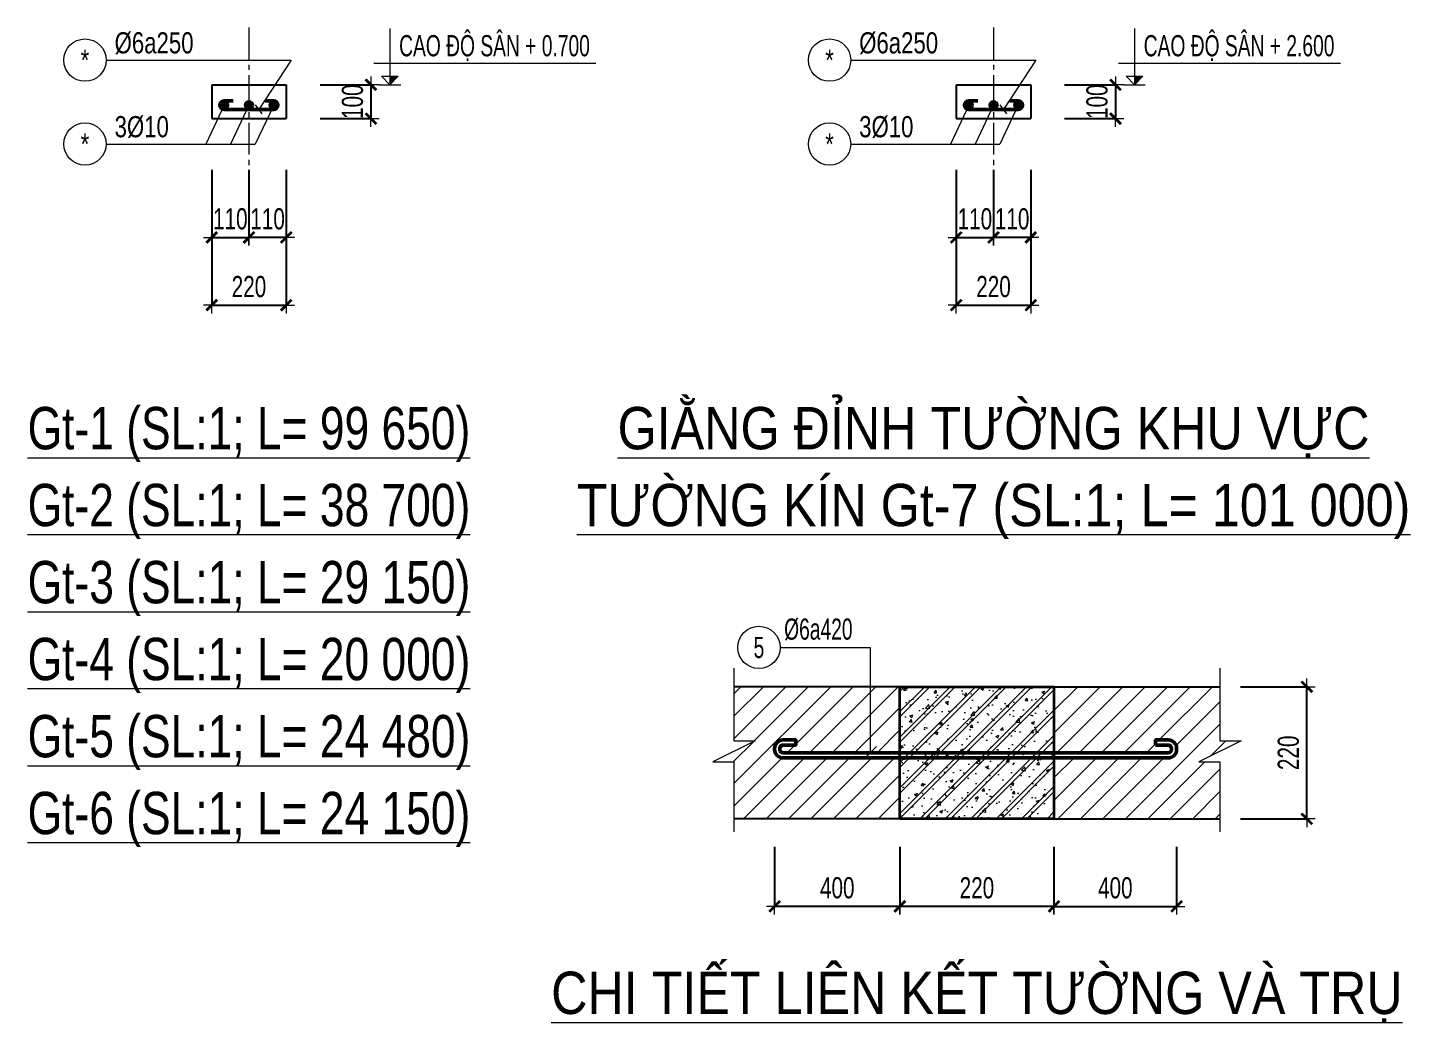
# Model space of a CAD drawing. Header units: millimetres. Extents: x 1360663 to 1465788, y -143522 to -69272.
# Drawn here: x 1411834 to 1428160, y -127986 to -116225 of the extents above; entities that cross this region are included whole.
import ezdxf
from ezdxf.enums import TextEntityAlignment as Align

# ---------------------------------------------------------------- set-up
doc = ezdxf.new("R2010")
doc.units = ezdxf.units.MM
doc.header["$MEASUREMENT"] = 0
doc.header["$PDMODE"] = 3
doc.linetypes.add('CENTER2', pattern=[1.125, 0.75, -0.125, 0.125, -0.125])
for name, color, linetype, lineweight in [('CDC_01.AXIS', 160, 'CENTER2', 13), ('CDC_02.DIM', 1, 'Continuous', 18), ('CDC_03.BORDER', 3, 'Continuous', 25), ('CDC_05.STEEL', 4, 'Continuous', 50), ('CDC_06.TEXT', 2, 'Continuous', 18), ('CDC_09.COLUMN', 4, 'Continuous', 35), ('CDC_10.HATCH', 251, 'Continuous', 9), ('CDC_11.NOTE', 8, 'Continuous', 18), ('CDC_14.STEELNUM', 9, 'Continuous', 18)]:
    doc.layers.add(name, color=color, linetype=linetype, lineweight=lineweight)
doc.styles.add('1', font='arial.ttf', dxfattribs={"width": 0.7})
doc.styles.add('ARIAL', font='arial.ttf', dxfattribs={"width": 0.85})
doc.styles.add('BIGTEXT', font='arial.ttf', dxfattribs={"width": 0.8})
doc.styles.add('SMTEXT', font='arial.ttf', dxfattribs={"width": 0.7})
doc.dimstyles.new('X4', dxfattribs={"dimtxt": 250, "dimasz": 0.8, "dimexe": 0, "dimexo": 0, "dimgap": 90, "dimtad": 1, "dimdec": 0, "dimlfac": 0.25, "dimzin": 13, "dimdsep": 46, "dimtxsty": '1', "dimblk1": 'CHEO', "dimblk2": 'CHEO', "dimsah": 1, "dimcen": 0, "dimclrd": 256, "dimclre": 256, "dimclrt": 3, "dimadec": 0, "dimazin": 0, "dimtfac": 1, "dimtdec": 0, "dimtix": 1, "dimtmove": 2, "dimatfit": 3, "dimldrblk": 'CHEO', "dimfxl": 1, "dimtolj": 1, "dimtzin": 13, "dimarcsym": 0})

# ---------------------------------------------------------------- blocks, each defined once
blk = doc.blocks.new('CHEO')
at = {"layer": 'CDC_02.DIM'}
for points in [[(-121, 0), (121, 0)], [(0, 121), (0, -121)]]:
    blk.add_lwpolyline(points, dxfattribs=at)
at = {"layer": 'CDC_02.DIM', "color": 2, "const_width": 40}
blk.add_lwpolyline([(80, 80), (-80, -81)], dxfattribs=at)
blk = doc.blocks.new('*D193')
at = {"layer": 'CDC_02.DIM', "lineweight": -2, "ltscale": 5, "transparency": 16777216}
for p, q in [((1422132, -125901), (1422132, -126604)), ((1423952, -125901), (1423952, -126604)), ((1423951, -126604), (1422133, -126604))]:
    blk.add_line(p, q, dxfattribs=at)
at = {"layer": 'Defpoints', "color": 0, "ltscale": 5, "transparency": 16777216}
for p in [(1422132, -125901), (1423952, -125901), (1422132, -126604)]:
    blk.add_point(p, dxfattribs=at)
at = {"layer": 'CDC_02.DIM', "lineweight": -2, "ltscale": 5, "transparency": 16777216, "xscale": 0.8, "yscale": 0.8, "zscale": 0.8, "rotation": 180}
blk.add_blockref('CHEO', (1422132, -126604), dxfattribs=at)
at = {"layer": 'CDC_02.DIM', "lineweight": -2, "ltscale": 5, "transparency": 16777216, "xscale": 0.8, "yscale": 0.8, "zscale": 0.8}
blk.add_blockref('CHEO', (1423952, -126604), dxfattribs=at)
at = {"layer": 'CDC_02.DIM', "color": 3, "ltscale": 5, "transparency": 16777216, "insert": (1423042, -126386), "char_height": 250, "attachment_point": 5, "style": '1'}
blk.add_mtext('\\A1;220', dxfattribs=at)
blk = doc.blocks.new('*D194')
at = {"layer": 'CDC_02.DIM', "lineweight": -2, "ltscale": 5, "transparency": 16777216}
for p, q in [((1420654, -125901), (1420654, -126604)), ((1422132, -125901), (1422132, -126604)), ((1422131, -126604), (1420655, -126604))]:
    blk.add_line(p, q, dxfattribs=at)
at = {"layer": 'Defpoints', "color": 0, "ltscale": 5, "transparency": 16777216}
for p in [(1420654, -125901), (1422132, -125901), (1420654, -126604)]:
    blk.add_point(p, dxfattribs=at)
at = {"layer": 'CDC_02.DIM', "lineweight": -2, "ltscale": 5, "transparency": 16777216, "xscale": 0.8, "yscale": 0.8, "zscale": 0.8, "rotation": 180}
blk.add_blockref('CHEO', (1420654, -126604), dxfattribs=at)
at = {"layer": 'CDC_02.DIM', "lineweight": -2, "ltscale": 5, "transparency": 16777216, "xscale": 0.8, "yscale": 0.8, "zscale": 0.8}
blk.add_blockref('CHEO', (1422132, -126604), dxfattribs=at)
at = {"layer": 'CDC_02.DIM', "color": 3, "ltscale": 5, "transparency": 16777216, "insert": (1421393, -126386), "char_height": 250, "attachment_point": 5, "style": '1'}
blk.add_mtext('\\A1;400', dxfattribs=at)
blk = doc.blocks.new('*D195')
at = {"layer": 'CDC_02.DIM', "lineweight": -2, "ltscale": 5, "transparency": 16777216}
for p, q in [((1423952, -125901), (1423952, -126604)), ((1425400, -125901), (1425400, -126604)), ((1423953, -126604), (1425400, -126604))]:
    blk.add_line(p, q, dxfattribs=at)
at = {"layer": 'Defpoints', "color": 0, "ltscale": 5, "transparency": 16777216}
for p in [(1423952, -125901), (1425400, -125901), (1425400, -126604)]:
    blk.add_point(p, dxfattribs=at)
at = {"layer": 'CDC_02.DIM', "lineweight": -2, "ltscale": 5, "transparency": 16777216, "xscale": 0.8, "yscale": 0.8, "zscale": 0.8, "rotation": 180}
blk.add_blockref('CHEO', (1423952, -126604), dxfattribs=at)
at = {"layer": 'CDC_02.DIM', "lineweight": -2, "ltscale": 5, "transparency": 16777216, "xscale": 0.8, "yscale": 0.8, "zscale": 0.8}
blk.add_blockref('CHEO', (1425400, -126604), dxfattribs=at)
at = {"layer": 'CDC_02.DIM', "color": 3, "ltscale": 5, "transparency": 16777216, "insert": (1424676, -126386), "char_height": 250, "attachment_point": 5, "style": '1'}
blk.add_mtext('\\A1;400', dxfattribs=at)
blk = doc.blocks.new('*D196')
at = {"layer": 'CDC_02.DIM', "lineweight": -2, "ltscale": 5, "transparency": 16777216}
for p, q in [((1426153, -124010), (1426937, -124010)), ((1426937, -125569), (1426937, -124011)), ((1426153, -125570), (1426937, -125570))]:
    blk.add_line(p, q, dxfattribs=at)
at = {"layer": 'Defpoints', "color": 0, "ltscale": 5, "transparency": 16777216}
for p in [(1426153, -124010), (1426937, -124010), (1426153, -125570)]:
    blk.add_point(p, dxfattribs=at)
at = {"layer": 'CDC_02.DIM', "lineweight": -2, "ltscale": 5, "transparency": 16777216, "xscale": 0.8, "yscale": 0.8, "zscale": 0.8}
for p, rotation in [((1426937, -124010), 90), ((1426937, -125570), 270)]:
    blk.add_blockref('CHEO', p, dxfattribs=dict(at, rotation=rotation))
at = {"layer": 'CDC_02.DIM', "color": 3, "ltscale": 5, "transparency": 16777216, "insert": (1426720, -124790), "char_height": 250, "attachment_point": 5, "rotation": 90, "style": '1'}
blk.add_mtext('\\A1;220', dxfattribs=at)
blk = doc.blocks.new('*D316')
at = {"layer": 'CDC_02.DIM', "lineweight": -2, "ltscale": 5, "transparency": 16777216}
for p, q in [((1414007, -117903), (1414007, -118703)), ((1414447, -117903), (1414447, -118703)), ((1414007, -118703), (1414006, -118703)), ((1414007, -118703), (1414447, -118703)), ((1414448, -118703), (1414449, -118703))]:
    blk.add_line(p, q, dxfattribs=at)
at = {"layer": 'Defpoints', "color": 0, "ltscale": 5, "transparency": 16777216}
for p in [(1414007, -117903), (1414447, -117903), (1414447, -118703)]:
    blk.add_point(p, dxfattribs=at)
at = {"layer": 'CDC_02.DIM', "lineweight": -2, "ltscale": 5, "transparency": 16777216, "xscale": 0.8, "yscale": 0.8, "zscale": 0.8}
blk.add_blockref('CHEO', (1414007, -118703), dxfattribs=at)
at = {"layer": 'CDC_02.DIM', "lineweight": -2, "ltscale": 5, "transparency": 16777216, "xscale": 0.8, "yscale": 0.8, "zscale": 0.8, "rotation": 180}
blk.add_blockref('CHEO', (1414447, -118703), dxfattribs=at)
at = {"layer": 'CDC_02.DIM', "color": 3, "ltscale": 5, "transparency": 16777216, "insert": (1414227, -118485), "char_height": 250, "attachment_point": 5, "style": '1'}
blk.add_mtext('\\A1;110', dxfattribs=at)
blk = doc.blocks.new('*D317')
at = {"layer": 'CDC_02.DIM', "lineweight": -2, "ltscale": 5, "transparency": 16777216}
for p, q in [((1414447, -117903), (1414447, -118703)), ((1414887, -117903), (1414887, -118703)), ((1414447, -118703), (1414446, -118703)), ((1414887, -118703), (1414447, -118703)), ((1414888, -118703), (1414889, -118703))]:
    blk.add_line(p, q, dxfattribs=at)
at = {"layer": 'Defpoints', "color": 0, "ltscale": 5, "transparency": 16777216}
for p in [(1414447, -117903), (1414887, -117903), (1414447, -118703)]:
    blk.add_point(p, dxfattribs=at)
at = {"layer": 'CDC_02.DIM', "lineweight": -2, "ltscale": 5, "transparency": 16777216, "xscale": 0.8, "yscale": 0.8, "zscale": 0.8}
blk.add_blockref('CHEO', (1414447, -118703), dxfattribs=at)
at = {"layer": 'CDC_02.DIM', "lineweight": -2, "ltscale": 5, "transparency": 16777216, "xscale": 0.8, "yscale": 0.8, "zscale": 0.8, "rotation": 180}
blk.add_blockref('CHEO', (1414887, -118703), dxfattribs=at)
at = {"layer": 'CDC_02.DIM', "color": 3, "ltscale": 5, "transparency": 16777216, "insert": (1414667, -118485), "char_height": 250, "attachment_point": 5, "style": '1'}
blk.add_mtext('\\A1;110', dxfattribs=at)
blk = doc.blocks.new('*D318')
at = {"layer": 'CDC_02.DIM', "lineweight": -2, "ltscale": 5, "transparency": 16777216}
for p, q in [((1414007, -117903), (1414007, -119503)), ((1414887, -117903), (1414887, -119503)), ((1414008, -119503), (1414886, -119503))]:
    blk.add_line(p, q, dxfattribs=at)
at = {"layer": 'Defpoints', "color": 0, "ltscale": 5, "transparency": 16777216}
for p in [(1414007, -117903), (1414887, -117903), (1414887, -119503)]:
    blk.add_point(p, dxfattribs=at)
at = {"layer": 'CDC_02.DIM', "lineweight": -2, "ltscale": 5, "transparency": 16777216, "xscale": 0.8, "yscale": 0.8, "zscale": 0.8, "rotation": 180}
blk.add_blockref('CHEO', (1414007, -119503), dxfattribs=at)
at = {"layer": 'CDC_02.DIM', "lineweight": -2, "ltscale": 5, "transparency": 16777216, "xscale": 0.8, "yscale": 0.8, "zscale": 0.8}
blk.add_blockref('CHEO', (1414887, -119503), dxfattribs=at)
at = {"layer": 'CDC_02.DIM', "color": 3, "ltscale": 5, "transparency": 16777216, "insert": (1414447, -119285), "char_height": 250, "attachment_point": 5, "style": '1'}
blk.add_mtext('\\A1;220', dxfattribs=at)
blk = doc.blocks.new('*D319')
at = {"layer": 'CDC_02.DIM', "lineweight": -2, "ltscale": 5, "transparency": 16777216}
for p, q in [((1415287, -116900), (1415887, -116900)), ((1415887, -116899), (1415887, -116899)), ((1415887, -116900), (1415887, -117300)), ((1415287, -117300), (1415887, -117300)), ((1415887, -117301), (1415887, -117302))]:
    blk.add_line(p, q, dxfattribs=at)
at = {"layer": 'Defpoints', "color": 0, "ltscale": 5, "transparency": 16777216}
for p in [(1415287, -116900), (1415287, -117300), (1415887, -117300)]:
    blk.add_point(p, dxfattribs=at)
at = {"layer": 'CDC_02.DIM', "lineweight": -2, "ltscale": 5, "transparency": 16777216, "xscale": 0.8, "yscale": 0.8, "zscale": 0.8}
for p, rotation in [((1415887, -116900), 270), ((1415887, -117300), 90)]:
    blk.add_blockref('CHEO', p, dxfattribs=dict(at, rotation=rotation))
at = {"layer": 'CDC_02.DIM', "color": 3, "ltscale": 5, "transparency": 16777216, "insert": (1415670, -117100), "char_height": 250, "attachment_point": 5, "rotation": 90, "style": '1'}
blk.add_mtext('\\A1;100', dxfattribs=at)
blk = doc.blocks.new('*D327')
at = {"layer": 'CDC_02.DIM', "lineweight": -2, "ltscale": 5, "transparency": 16777216}
for p, q in [((1422798, -117903), (1422798, -118703)), ((1423238, -117903), (1423238, -118703)), ((1422798, -118703), (1422797, -118703)), ((1422798, -118703), (1423238, -118703)), ((1423239, -118703), (1423240, -118703))]:
    blk.add_line(p, q, dxfattribs=at)
at = {"layer": 'Defpoints', "color": 0, "ltscale": 5, "transparency": 16777216}
for p in [(1422798, -117903), (1423238, -117903), (1423238, -118703)]:
    blk.add_point(p, dxfattribs=at)
at = {"layer": 'CDC_02.DIM', "lineweight": -2, "ltscale": 5, "transparency": 16777216, "xscale": 0.8, "yscale": 0.8, "zscale": 0.8}
blk.add_blockref('CHEO', (1422798, -118703), dxfattribs=at)
at = {"layer": 'CDC_02.DIM', "lineweight": -2, "ltscale": 5, "transparency": 16777216, "xscale": 0.8, "yscale": 0.8, "zscale": 0.8, "rotation": 180}
blk.add_blockref('CHEO', (1423238, -118703), dxfattribs=at)
at = {"layer": 'CDC_02.DIM', "color": 3, "ltscale": 5, "transparency": 16777216, "insert": (1423018, -118485), "char_height": 250, "attachment_point": 5, "style": '1'}
blk.add_mtext('\\A1;110', dxfattribs=at)
blk = doc.blocks.new('*D328')
at = {"layer": 'CDC_02.DIM', "lineweight": -2, "ltscale": 5, "transparency": 16777216}
for p, q in [((1423238, -117903), (1423238, -118703)), ((1423678, -117903), (1423678, -118703)), ((1423238, -118703), (1423237, -118703)), ((1423678, -118703), (1423238, -118703)), ((1423679, -118703), (1423680, -118703))]:
    blk.add_line(p, q, dxfattribs=at)
at = {"layer": 'Defpoints', "color": 0, "ltscale": 5, "transparency": 16777216}
for p in [(1423238, -117903), (1423678, -117903), (1423238, -118703)]:
    blk.add_point(p, dxfattribs=at)
at = {"layer": 'CDC_02.DIM', "lineweight": -2, "ltscale": 5, "transparency": 16777216, "xscale": 0.8, "yscale": 0.8, "zscale": 0.8}
blk.add_blockref('CHEO', (1423238, -118703), dxfattribs=at)
at = {"layer": 'CDC_02.DIM', "lineweight": -2, "ltscale": 5, "transparency": 16777216, "xscale": 0.8, "yscale": 0.8, "zscale": 0.8, "rotation": 180}
blk.add_blockref('CHEO', (1423678, -118703), dxfattribs=at)
at = {"layer": 'CDC_02.DIM', "color": 3, "ltscale": 5, "transparency": 16777216, "insert": (1423458, -118485), "char_height": 250, "attachment_point": 5, "style": '1'}
blk.add_mtext('\\A1;110', dxfattribs=at)
blk = doc.blocks.new('*D329')
at = {"layer": 'CDC_02.DIM', "lineweight": -2, "ltscale": 5, "transparency": 16777216}
for p, q in [((1422798, -117903), (1422798, -119503)), ((1423678, -117903), (1423678, -119503)), ((1422799, -119503), (1423678, -119503))]:
    blk.add_line(p, q, dxfattribs=at)
at = {"layer": 'Defpoints', "color": 0, "ltscale": 5, "transparency": 16777216}
for p in [(1422798, -117903), (1423678, -117903), (1423678, -119503)]:
    blk.add_point(p, dxfattribs=at)
at = {"layer": 'CDC_02.DIM', "lineweight": -2, "ltscale": 5, "transparency": 16777216, "xscale": 0.8, "yscale": 0.8, "zscale": 0.8, "rotation": 180}
blk.add_blockref('CHEO', (1422798, -119503), dxfattribs=at)
at = {"layer": 'CDC_02.DIM', "lineweight": -2, "ltscale": 5, "transparency": 16777216, "xscale": 0.8, "yscale": 0.8, "zscale": 0.8}
blk.add_blockref('CHEO', (1423678, -119503), dxfattribs=at)
at = {"layer": 'CDC_02.DIM', "color": 3, "ltscale": 5, "transparency": 16777216, "insert": (1423238, -119285), "char_height": 250, "attachment_point": 5, "style": '1'}
blk.add_mtext('\\A1;220', dxfattribs=at)
blk = doc.blocks.new('*D330')
at = {"layer": 'CDC_02.DIM', "lineweight": -2, "ltscale": 5, "transparency": 16777216}
for p, q in [((1424078, -116900), (1424678, -116900)), ((1424678, -116899), (1424678, -116899)), ((1424678, -116900), (1424678, -117300)), ((1424078, -117300), (1424678, -117300)), ((1424678, -117301), (1424678, -117302))]:
    blk.add_line(p, q, dxfattribs=at)
at = {"layer": 'Defpoints', "color": 0, "ltscale": 5, "transparency": 16777216}
for p in [(1424078, -116900), (1424078, -117300), (1424678, -117300)]:
    blk.add_point(p, dxfattribs=at)
at = {"layer": 'CDC_02.DIM', "lineweight": -2, "ltscale": 5, "transparency": 16777216, "xscale": 0.8, "yscale": 0.8, "zscale": 0.8}
for p, rotation in [((1424678, -116900), 270), ((1424678, -117300), 90)]:
    blk.add_blockref('CHEO', p, dxfattribs=dict(at, rotation=rotation))
at = {"layer": 'CDC_02.DIM', "color": 3, "ltscale": 5, "transparency": 16777216, "insert": (1424461, -117100), "char_height": 250, "attachment_point": 5, "rotation": 90, "style": '1'}
blk.add_mtext('\\A1;100', dxfattribs=at)

msp = doc.modelspace()

# ---------------------------------------------------------------- hatches: boundary and pattern name
at = {"layer": 'CDC_10.HATCH'}
for points in [[(1414195.4, -117140.5, 1), (1414115.4, -117140.5, 1)], [(1414487.3, -117140.5, 1), (1414407.3, -117140.5, 1)], [(1414779.2, -117140.5, 1), (1414699.2, -117140.5, 1)], [(1422986.5, -117140.5, 1), (1422906.5, -117140.5, 1)], [(1423278.4, -117140.5, 1), (1423198.4, -117140.5, 1)], [(1423570.2, -117140.5, 1), (1423490.2, -117140.5, 1)]]:
    msp.add_hatch(color=6, dxfattribs=at).paths.add_polyline_path(points)
at = {"layer": 'CDC_10.HATCH', "ltscale": 5}
h = msp.add_hatch(dxfattribs=at)
h.set_pattern_fill('ANSI31', color=256, scale=1500, style=0)
h.set_pattern_definition([(45, (84443.47, 577440.55), (-132.582521, 132.582521), [])])
h.paths.add_polyline_path([(1425911.3, -124010.1), (1423951.9, -124010.1), (1423951.9, -124790.1), (1425301.4, -124790.1, 0.4662738), (1425339.8, -124744.4, 0.4662738), (1425301.4, -124698.6), (1425151.4, -124698.6), (1425151.4, -124638.6), (1425301.4, -124638.6, -0.4142136), (1425400.4, -124737.6), (1425400.4, -124751.1, -0.4142136), (1425301.4, -124850.1), (1423951.9, -124850.1), (1423951.9, -125570.1), (1425911.3, -125570.1), (1425911.3, -124898.6), (1425661.7, -124898.6), (1426160.9, -124649), (1425911.3, -124649)])
h.paths.add_polyline_path([(1422131.9, -124850.1), (1420752.9, -124850.1, -0.4142136), (1420653.9, -124751.1), (1420653.9, -124737.6, -0.4142136), (1420752.9, -124638.6), (1420902.9, -124638.6), (1420902.9, -124698.6), (1420752.9, -124698.6, 0.4662738), (1420714.5, -124744.4, 0.4662738), (1420752.9, -124790.1), (1421782.6, -124790.1), (1421782.6, -124010.1), (1420172.5, -124010.1), (1420172.5, -124649), (1420422.1, -124649), (1419922.9, -124898.6), (1420172.5, -124898.6), (1420172.5, -125570.1), (1422131.9, -125570.1)])
h.paths.add_polyline_path([(1422131.9, -124010.1), (1421782.6, -124010.1), (1421782.6, -124790.1), (1422131.9, -124790.1)])
at = {"layer": 'CDC_10.HATCH', "ltscale": 30}
h = msp.add_hatch(dxfattribs=at)
h.set_pattern_fill('BT-01', color=256, scale=50, style=0, pattern_type=2)
h.set_pattern_definition([(50, (1063900, -262916.1), (358.6301, -31.37607), [37.5, -412.5]), (355, (1063900, -262916.1), (-69.37567, 376.09607), [30, -330]), (100.4514, (1063929.9, -262918.7), (289.2547, 344.71977), [31.8701, -350.57106]), (46.1842, (1063900, -262816.1), (533.6205, -82.7595), [56.25, -618.75]), (96.6356, (1063944.5, -262823), (467.33135, 487.05894), [47.80514, -525.8565]), (351.1842, (1063900, -262816.1), (467.331, 487.0593), [45, -495]), (21, (1063950, -262841.1), (298.45353, -201.30945), [37.5, -412.5]), (326, (1063950, -262841.1), (121.65767, 362.57502), [30, -330]), (71.4514, (1063974.9, -262857.88), (420.1113, 161.26525), [31.8701, -350.57106]), (37.5, (1063900.01, -262916.1), (6.079928, 166.446927), [0, -326, 0, -335, 0, -331.25]), (7.5, (1063900.01, -262916.1), (131.53477, 197.20586), [0, -191, 0, -318.5, 0, -126.25]), (327.5, (1063788.51, -262916.1), (266.91122, -11.277436), [0, -125, 0, -390, 0, -517.5]), (317.5, (1063738.51, -262916.1), (291.59308, 50.05249), [0, -162.5, 0, -259, 0, -367.5]), (45, (1063900.01, -262916.1), (-150.26019, 150.26019), []), (45, (1063900.01, -262854.85), (-150.26019, 150.26019), [])])
h.paths.add_polyline_path([(1423951.9, -124010.1), (1422131.9, -124010.1), (1422131.9, -124748.4), (1423951.9, -124748.4)])
h.paths.add_polyline_path([(1423951.9, -124748.4), (1422131.9, -124748.4), (1422131.9, -125570.1), (1423951.9, -125570.1)])

# ---------------------------------------------------------------- linework, layer by layer
at = {"layer": 'CDC_01.AXIS', "ltscale": 500}
for p, q in [((1414447.3, -116225.3), (1414447.3, -117902.9)), ((1423238.4, -116225.3), (1423238.4, -117902.9))]:
    msp.add_line(p, q, dxfattribs=at)
at = {"layer": 'CDC_02.DIM'}
for points in [[(1420172.5, -123790.3), (1420172.5, -124649), (1420422.1, -124649), (1419922.9, -124898.6), (1420172.5, -124898.6), (1420172.5, -125724.7)], [(1425911.3, -123790.3), (1425911.3, -124649), (1426160.9, -124649), (1425661.7, -124898.6), (1425911.3, -124898.6), (1425911.3, -125724.7)]]:
    msp.add_lwpolyline(points, dxfattribs=at)
at = {"layer": 'CDC_03.BORDER', "ltscale": 5}
for p, q in [((1414007.3, -116900.3), (1414887.3, -116900.3)), ((1414007.3, -116900.3), (1414007.3, -117299.9)), ((1414887.3, -116900.3), (1414887.3, -117299.9)), ((1422798.4, -116900.3), (1423678.4, -116900.3)), ((1422798.4, -116900.3), (1422798.4, -117299.9)), ((1423678.4, -116900.3), (1423678.4, -117299.9)), ((1414007.3, -117299.9), (1414887.3, -117299.9)), ((1422798.4, -117299.9), (1423678.4, -117299.9))]:
    msp.add_line(p, q, dxfattribs=at)
at = {"layer": 'CDC_03.BORDER'}
for p, q in [((1422131.9, -124010.1), (1420172.5, -124010.1)), ((1423951.9, -124010.1), (1425911.3, -124010.1)), ((1422131.9, -125570.1), (1420172.5, -125570.1)), ((1423951.9, -125570.1), (1425911.3, -125570.1))]:
    msp.add_line(p, q, dxfattribs=at)
at = {"layer": 'CDC_05.STEEL', "ltscale": 5}
for points in [[(1414260.1, -117089.8), (1414155.4, -117089.8, 1), (1414155.4, -117191.1), (1414739.2, -117191.1, 1), (1414739.2, -117089.8), (1414637.9, -117089.8)], [(1423051.2, -117089.8), (1422946.5, -117089.8, 1), (1422946.5, -117191.1), (1423530.2, -117191.1, 1), (1423530.2, -117089.8), (1423429, -117089.8)]]:
    msp.add_lwpolyline(points, format="xyb", dxfattribs=at)
at = {"layer": 'CDC_05.STEEL'}
msp.add_lwpolyline([(1425151.4, -124698.6), (1425301.4, -124698.6, -0.4142136), (1425340.4, -124737.6), (1425340.4, -124751.1, -0.4142136), (1425301.4, -124790.1), (1420752.9, -124790.1, -0.4142136), (1420713.9, -124751.1), (1420713.9, -124737.6, -0.4142136), (1420752.9, -124698.6), (1420902.9, -124698.6), (1420902.9, -124638.6), (1420752.9, -124638.6, 0.4142136), (1420653.9, -124737.6), (1420653.9, -124751.1, 0.4142136), (1420752.9, -124850.1), (1425301.4, -124850.1, 0.4142136), (1425400.4, -124751.1), (1425400.4, -124737.6, 0.4142136), (1425301.4, -124638.6), (1425151.4, -124638.6)], format="xyb", close=True, dxfattribs=at)
at = {"layer": 'CDC_05.STEEL', "color": 6}
for centre in [(1414155.4, -117140.5), (1414447.3, -117140.5), (1414739.2, -117140.5), (1422946.5, -117140.5), (1423238.4, -117140.5), (1423530.2, -117140.5)]:
    msp.add_circle(centre, 40, dxfattribs=at)
at = {"layer": 'CDC_09.COLUMN'}
msp.add_lwpolyline([(1422131.9, -125570.1), (1422131.9, -124010.1), (1423951.9, -124010.1), (1423951.9, -125570.1)], close=True, dxfattribs=at)
at = {"layer": 'CDC_11.NOTE'}
for p, q in [((1416111.6, -116235.7), (1416111.6, -116900.3)), ((1424902.7, -116235.7), (1424902.7, -116900.3)), ((1415920.7, -116643.9), (1418543.8, -116643.9)), ((1424711.8, -116643.9), (1427334.8, -116643.9)), ((1416013.2, -116799.5), (1416210, -116799.5)), ((1416111.6, -116900.3), (1416013.2, -116799.5)), ((1416111.6, -116900.3), (1416013.2, -116799.5)), ((1416013.2, -116799.5), (1416210, -116799.5)), ((1416111.6, -116900.3), (1416210, -116799.5)), ((1416111.6, -116900.3), (1416210, -116799.5)), ((1424804.3, -116799.5), (1425001.1, -116799.5)), ((1424902.7, -116900.3), (1424804.3, -116799.5)), ((1424902.7, -116900.3), (1424804.3, -116799.5)), ((1424804.3, -116799.5), (1425001.1, -116799.5)), ((1424902.7, -116900.3), (1425001.1, -116799.5)), ((1424902.7, -116900.3), (1425001.1, -116799.5)), ((1415984.1, -116900.3), (1416239.2, -116900.3)), ((1424775.1, -116900.3), (1425030.2, -116900.3)), ((1421709.5, -124863.3), (1421855.7, -124717))]:
    msp.add_line(p, q, dxfattribs=at)
at = {"layer": 'CDC_11.NOTE', "ltscale": 5}
for p, q in [((1412760.8, -116609.4), (1414947.2, -116609.4)), ((1414947.2, -116609.4), (1414564, -117191.1)), ((1421551.9, -116609.4), (1423738.3, -116609.4)), ((1423738.3, -116609.4), (1423355, -117191.1)), ((1414155.4, -117140.5), (1413938.2, -117599.9)), ((1414447.3, -117140.5), (1414230.1, -117599.9)), ((1414739.2, -117140.5), (1414521.9, -117599.9)), ((1422946.5, -117140.5), (1422729.3, -117599.9)), ((1423238.4, -117140.5), (1423021.2, -117599.9)), ((1423530.2, -117140.5), (1423313, -117599.9)), ((1412760.8, -117599.9), (1414521.9, -117599.9)), ((1421551.9, -117599.9), (1423313, -117599.9))]:
    msp.add_line(p, q, dxfattribs=at)
at = {"layer": 'CDC_11.NOTE', "color": 3, "ltscale": 5}
for p, q in [((1414604, -117243.6), (1414524, -117138.6)), ((1423395, -117243.6), (1423315, -117138.6))]:
    msp.add_line(p, q, dxfattribs=at)
at = {"layer": 'CDC_11.NOTE'}
msp.add_lwpolyline([(1420718.2, -123545.7), (1421782.6, -123545.7), (1421782.6, -124790.1)], dxfattribs=at)
for points in [[(1416111.6, -116900.3), (1416111.6, -116799.5), (1416210, -116799.5)], [(1416111.6, -116900.3), (1416111.6, -116799.5), (1416210, -116799.5)], [(1424902.7, -116900.3), (1424902.7, -116799.5), (1425001.1, -116799.5)], [(1424902.7, -116900.3), (1424902.7, -116799.5), (1425001.1, -116799.5)]]:
    msp.add_solid(points, dxfattribs=at)
at = {"layer": 'CDC_14.STEELNUM', "ltscale": 5}
for centre in [(1412510.8, -116609.4), (1421301.9, -116609.4), (1412510.8, -117599.9), (1421301.9, -117599.9), (1420468.2, -123545.7)]:
    msp.add_circle(centre, 250, dxfattribs=at)

# ---------------------------------------------------------------- texts
at = {"layer": 'CDC_06.TEXT', "linetype": 'ByBlock', "style": 'SMTEXT', "width": 0.75}
for s, p in [('%%C6a250', (1412860.8, -116529.4)), ('%%C6a250', (1421651.9, -116529.4)), ('3%%C10', (1412860.8, -117519.9)), ('3%%C10', (1421651.9, -117519.9))]:
    msp.add_text(s, height=250, dxfattribs=at).set_placement(p)
at = {"layer": 'CDC_06.TEXT', "style": 'SMTEXT', "width": 0.65}
for s, p in [('CAO ĐỘ SÂN + 0.700', (1416220.2, -116563.6)), ('CAO ĐỘ SÂN + 2.600', (1425011.3, -116563.6)), ('%%C6a420', (1420766, -123453.9))]:
    msp.add_text(s, height=250, dxfattribs=at).set_placement(p)
at = {"layer": 'CDC_06.TEXT', "linetype": 'ByBlock', "style": 'SMTEXT', "width": 0.75}
for p in [(1412510.8, -116609.4), (1421301.9, -116609.4), (1412510.8, -117599.9), (1421301.9, -117599.9)]:
    msp.add_text('*', height=250, dxfattribs=at).set_placement(p, align=Align.MIDDLE_CENTER)
at = {"layer": 'CDC_06.TEXT', "linetype": 'Continuous'}
for s, style, width, p in [('%%UGIẰNG ĐỈNH TƯỜNG KHU VỰC', 'ARIAL', 0.85, (1423238.4, -121205.5)), ('%%UGt-1 (SL:1; L= 99 650)', 'BIGTEXT', 0.75, (1414447.3, -121205.5)), ('%%UGt-2 (SL:1; L= 38 700)', 'BIGTEXT', 0.75, (1414447.3, -122113.5)), ('%%UTƯỜNG KÍN Gt-7 (SL:1; L= 101 000)', 'ARIAL', 0.85, (1423238.4, -122113.5)), ('%%UGt-3 (SL:1; L= 29 150)', 'BIGTEXT', 0.75, (1414447.3, -123024.5)), ('%%UGt-4 (SL:1; L= 20 000)', 'BIGTEXT', 0.75, (1414447.3, -123932.5)), ('%%UGt-5 (SL:1; L= 24 480)', 'BIGTEXT', 0.75, (1414447.3, -124843.5)), ('%%UGt-6 (SL:1; L= 24 150)', 'BIGTEXT', 0.75, (1414447.3, -125751.5)), ('%%UCHI TIẾT LIÊN KẾT TƯỜNG VÀ TRỤ', 'ARIAL', 0.85, (1423041.9, -127875.3))]:
    msp.add_text(s, height=500, dxfattribs=dict(at, style=style, width=width)).set_placement(p, align=Align.CENTER)
at = {"layer": 'CDC_06.TEXT', "style": 'SMTEXT', "width": 0.65}
msp.add_text('5', height=250, dxfattribs=at).set_placement((1420468.2, -123545.7), align=Align.MIDDLE_CENTER)

# ---------------------------------------------------------------- dimensions: what is measured, and where the dimension line sits
at = {"layer": 'CDC_02.DIM', "ltscale": 5}
for p1, p2, distance, picture, middle in [((1415287.3, -116900.3), (1415287.3, -117299.9), 600, '*D319', (1415669.6, -117100.1)), ((1424078.4, -116900.3), (1424078.4, -117299.9), 600, '*D330', (1424460.7, -117100.1)), ((1414007.3, -117902.9), (1414447.3, -117902.9), -800, '*D316', (1414227.3, -118485.3)), ((1414007.3, -117902.9), (1414887.3, -117902.9), -1600, '*D318', (1414447.3, -119285.3)), ((1414887.3, -117902.9), (1414447.3, -117902.9), 800, '*D317', (1414667.3, -118485.3)), ((1422798.4, -117902.9), (1423238.4, -117902.9), -800, '*D327', (1423018.4, -118485.3)), ((1422798.4, -117902.9), (1423678.4, -117902.9), -1600, '*D329', (1423238.4, -119285.3)), ((1423678.4, -117902.9), (1423238.4, -117902.9), 800, '*D328', (1423458.4, -118485.3))]:
    dim = msp.add_aligned_dim(p1=p1, p2=p2, distance=distance, dimstyle='X4', dxfattribs=at)
    dim.commit()
    dim.dimension.update_dxf_attribs({"geometry": picture, "text_midpoint": middle})
dim = msp.add_linear_dim(base=(1426937.2, -124010.1), p1=(1426153, -125570.1), p2=(1426153, -124010.1), angle=90, text='220', dimstyle='X4', dxfattribs=at)
dim.commit()
dim.dimension.update_dxf_attribs({"geometry": '*D196', "text_midpoint": (1426719.5, -124790.1)})
for base, p1, p2, text, picture, middle in [((1420653.9, -126604.1), (1422131.9, -125900.6), (1420653.9, -125900.6), '400', '*D194', (1421392.9, -126386.4)), ((1422131.9, -126604.1), (1423951.9, -125900.6), (1422131.9, -125900.6), '220', '*D193', (1423041.9, -126386.4)), ((1425400.4, -126604.1), (1423951.9, -125900.6), (1425400.4, -125900.6), '400', '*D195', (1424676.2, -126386.4))]:
    dim = msp.add_linear_dim(base=base, p1=p1, p2=p2, text=text, dimstyle='X4', dxfattribs=at)
    dim.commit()
    dim.dimension.update_dxf_attribs({"geometry": picture, "text_midpoint": middle})

doc.saveas('drawing.dxf')
